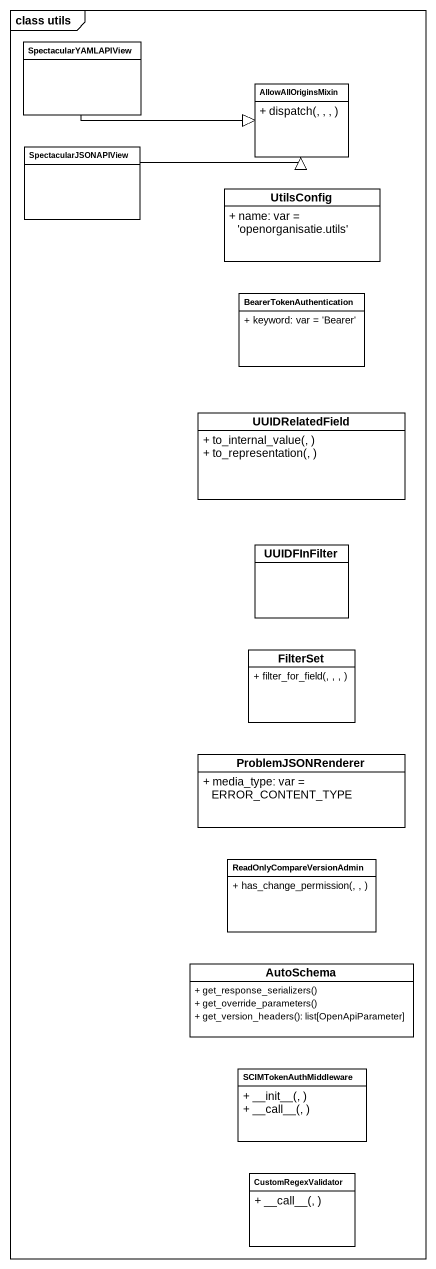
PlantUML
@startuml
mainframe class utils
hide circle
hide empty members
skinparam classAttributeIconSize 0
class SpectacularYAMLAPIView
class AllowAllOriginsMixin {
  + dispatch(, , , )
}
class SpectacularJSONAPIView
class UtilsConfig {
  + name: var = 'openorganisatie.utils'
}
class BearerTokenAuthentication {
  + keyword: var = 'Bearer'
}
class UUIDRelatedField {
  + to_internal_value(, )
  + to_representation(, )
}
class UUIDFInFilter
class FilterSet {
  + filter_for_field(, , , )
}
class ProblemJSONRenderer {
  + media_type: var = ERROR_CONTENT_TYPE
}
class ReadOnlyCompareVersionAdmin {
  + has_change_permission(, , )
}
class AutoSchema {
  + get_response_serializers()
  + get_override_parameters()
  + get_version_headers(): list[OpenApiParameter]
}
class SCIMTokenAuthMiddleware {
  + ~__init~__(, )
  + ~__call~__(, )
}
class CustomRegexValidator {
  + ~__call~__(, )
}
SpectacularYAMLAPIView -right-|> AllowAllOriginsMixin
SpectacularJSONAPIView -right-|> AllowAllOriginsMixin
@enduml
